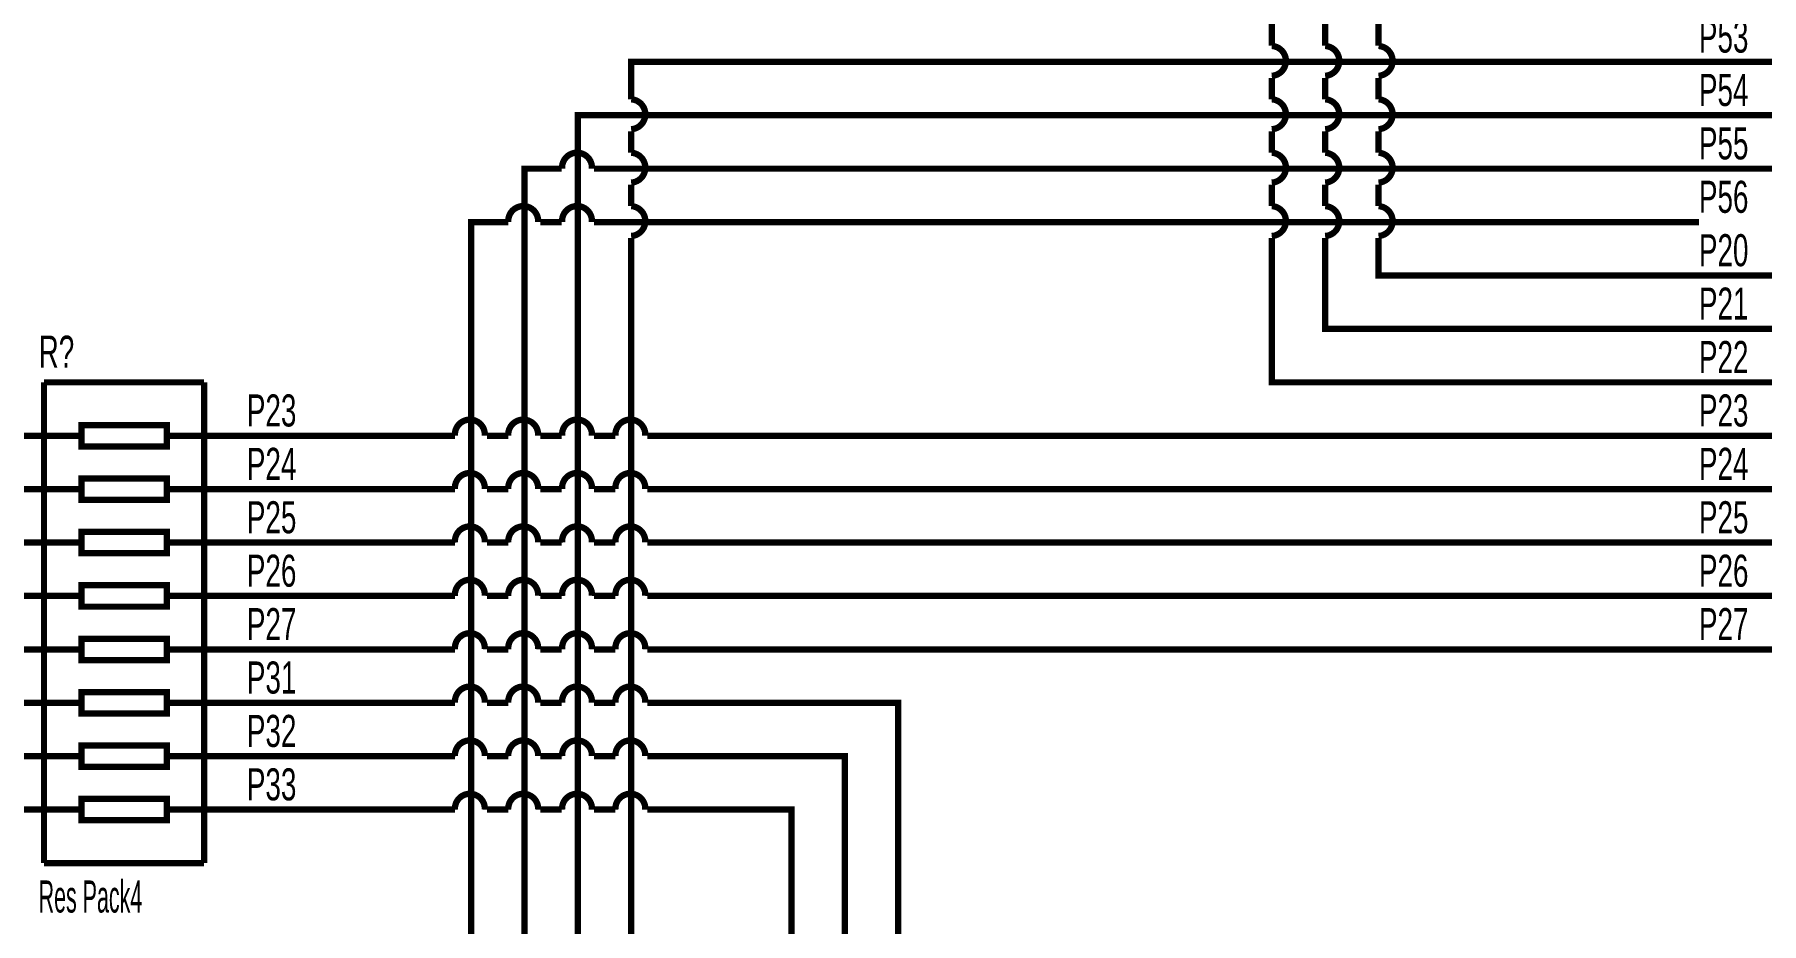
# Model space of a CAD drawing. Extents: x 0 to 22.3, y 0 to 15.7.
# Drawn here: x 6.082 to 9.317, y 6.587 to 8.251 of the extents above; entities that cross this region are included whole.
import ezdxf

# ---------------------------------------------------------------- set-up
doc = ezdxf.new("R2010")
doc.units = 0
doc.header["$MEASUREMENT"] = 0
doc.layers.get('0').update_dxf_attribs({"linetype": 'CONTINUOUS'})

msp = doc.modelspace()

# ---------------------------------------------------------------- linework, layer by layer
at = {"const_width": 0.0118}
for points in [[(8.6, 8.23), (8.6, 9.5), (6.1, 9.5)], [(8.5, 8.23), (8.5, 9.4), (6.1, 9.4)], [(8.4, 8.23), (8.4, 9.3), (6.1, 9.3)], [(8.399803, 8.173786), (8.402237, 8.174019), (8.404641, 8.174464), (8.406997, 8.175117), (8.409288, 8.175972), (8.411495, 8.177024), (8.413602, 8.178265), (8.415593, 8.179684), (8.417453, 8.181272), (8.419167, 8.183015), (8.420723, 8.184902), (8.422109, 8.186916), (8.423313, 8.189044), (8.424328, 8.191269), (8.425145, 8.193574), (8.425758, 8.195942), (8.426163, 8.198353), (8.426355, 8.200791), (8.426335, 8.203237), (8.426102, 8.205671), (8.425657, 8.208076), (8.425004, 8.210432), (8.424149, 8.212723), (8.423097, 8.214931), (8.421857, 8.217039), (8.420438, 8.21903), (8.418851, 8.22089), (8.417108, 8.222605), (8.415221, 8.224161), (8.413207, 8.225547), (8.411079, 8.226752), (8.408855, 8.227767), (8.406551, 8.228584), (8.404184, 8.229197), (8.401772, 8.229602), (8.399986, 8.229764)], [(8.499794, 8.173789), (8.502227, 8.174029), (8.50463, 8.174479), (8.506985, 8.175137), (8.509273, 8.175998), (8.511478, 8.177055), (8.513582, 8.1783), (8.51557, 8.179724), (8.517426, 8.181316), (8.519136, 8.183064), (8.520688, 8.184954), (8.522069, 8.186972), (8.523269, 8.189103), (8.524278, 8.19133), (8.52509, 8.193637), (8.525697, 8.196006), (8.526096, 8.198418), (8.526283, 8.200857), (8.526257, 8.203302), (8.526018, 8.205736), (8.525568, 8.208139), (8.52491, 8.210495), (8.524049, 8.212784), (8.522992, 8.214989), (8.521747, 8.217093), (8.520323, 8.219081), (8.518732, 8.220938), (8.516984, 8.222649), (8.515095, 8.2242), (8.513077, 8.225582), (8.510947, 8.226782), (8.50872, 8.227791), (8.506414, 8.228603), (8.504045, 8.229211), (8.501633, 8.22961), (8.499985, 8.22976)], [(8.599785, 8.173793), (8.602217, 8.174038), (8.604619, 8.174494), (8.606973, 8.175157), (8.609259, 8.176023), (8.611462, 8.177086), (8.613563, 8.178336), (8.615547, 8.179764), (8.6174, 8.18136), (8.619106, 8.183112), (8.620653, 8.185006), (8.622029, 8.187027), (8.623224, 8.18916), (8.624229, 8.19139), (8.625035, 8.193699), (8.625637, 8.196069), (8.62603, 8.198483), (8.626212, 8.200921), (8.62618, 8.203367), (8.625935, 8.2058), (8.625479, 8.208202), (8.624816, 8.210556), (8.62395, 8.212843), (8.622888, 8.215046), (8.621638, 8.217148), (8.62021, 8.219132), (8.618614, 8.220985), (8.616863, 8.222692), (8.614969, 8.224239), (8.612949, 8.225616), (8.610815, 8.226811), (8.608586, 8.227815), (8.606278, 8.228622), (8.603908, 8.229224), (8.601495, 8.229617), (8.599984, 8.229755)], [(9.4, 8.2), (7.2, 8.2), (7.2, 8.13)], [(8.4, 8.13), (8.4, 8.17)], [(8.5, 8.13), (8.5, 8.17)], [(8.6, 8.13), (8.6, 8.17)], [(7.199803, 8.073834), (7.202237, 8.074066), (7.204641, 8.074509), (7.206998, 8.07516), (7.209289, 8.076014), (7.211497, 8.077065), (7.213605, 8.078304), (7.215597, 8.079722), (7.217458, 8.081308), (7.219173, 8.083051), (7.220731, 8.084936), (7.222118, 8.08695), (7.223324, 8.089077), (7.22434, 8.091301), (7.225159, 8.093606), (7.225773, 8.095972), (7.226179, 8.098384), (7.226374, 8.100822), (7.226355, 8.103267), (7.226123, 8.105702), (7.22568, 8.108107), (7.225029, 8.110464), (7.224176, 8.112755), (7.223125, 8.114964), (7.221887, 8.117072), (7.220469, 8.119064), (7.218883, 8.120926), (7.217141, 8.122642), (7.215256, 8.124199), (7.213242, 8.125586), (7.211116, 8.126793), (7.208892, 8.127809), (7.206588, 8.128628), (7.204222, 8.129243), (7.201811, 8.129649), (7.199989, 8.129815)], [(8.3998, 8.073835), (8.402234, 8.074069), (8.404639, 8.074513), (8.406995, 8.075166), (8.409285, 8.076021), (8.411493, 8.077073), (8.4136, 8.078313), (8.415591, 8.079732), (8.417451, 8.08132), (8.419166, 8.083063), (8.420722, 8.084949), (8.422107, 8.086964), (8.423312, 8.089092), (8.424327, 8.091317), (8.425144, 8.093622), (8.425758, 8.095989), (8.426162, 8.098401), (8.426355, 8.100839), (8.426335, 8.103284), (8.426102, 8.105718), (8.425657, 8.108123), (8.425005, 8.11048), (8.42415, 8.112771), (8.423098, 8.114979), (8.421858, 8.117086), (8.420439, 8.119078), (8.418852, 8.120938), (8.417109, 8.122653), (8.415223, 8.124209), (8.413209, 8.125595), (8.411081, 8.126801), (8.408857, 8.127816), (8.406553, 8.128633), (8.404186, 8.129246), (8.401775, 8.129651), (8.399989, 8.129813)], [(8.499791, 8.073839), (8.502225, 8.074078), (8.504628, 8.074528), (8.506983, 8.075186), (8.509271, 8.076047), (8.511476, 8.077104), (8.51358, 8.078349), (8.515568, 8.079772), (8.517424, 8.081364), (8.519135, 8.083112), (8.520686, 8.085002), (8.522068, 8.08702), (8.523268, 8.08915), (8.524277, 8.091377), (8.525089, 8.093684), (8.525697, 8.096053), (8.526096, 8.098466), (8.526283, 8.100904), (8.526257, 8.103349), (8.526018, 8.105783), (8.525568, 8.108187), (8.52491, 8.110542), (8.52405, 8.112831), (8.522993, 8.115036), (8.521748, 8.117141), (8.520325, 8.119129), (8.518733, 8.120986), (8.516986, 8.122697), (8.515097, 8.124249), (8.513079, 8.12563), (8.510949, 8.12683), (8.508722, 8.12784), (8.506416, 8.128652), (8.504048, 8.12926), (8.501635, 8.129659), (8.499988, 8.129809)], [(8.599782, 8.073842), (8.602215, 8.074087), (8.604617, 8.074543), (8.60697, 8.075206), (8.609257, 8.076072), (8.611459, 8.077134), (8.613561, 8.078384), (8.615545, 8.079812), (8.617398, 8.081408), (8.619104, 8.08316), (8.620652, 8.085053), (8.622028, 8.087074), (8.623223, 8.089208), (8.624228, 8.091437), (8.625034, 8.093746), (8.625636, 8.096116), (8.62603, 8.09853), (8.626212, 8.100968), (8.62618, 8.103414), (8.625935, 8.105847), (8.62548, 8.10825), (8.624817, 8.110603), (8.623951, 8.11289), (8.622889, 8.115093), (8.621639, 8.117195), (8.620211, 8.11918), (8.618616, 8.121033), (8.616864, 8.12274), (8.614971, 8.124287), (8.612951, 8.125664), (8.610818, 8.126859), (8.608589, 8.127864), (8.60628, 8.128671), (8.603911, 8.129273), (8.601498, 8.129667), (8.599987, 8.129804)], [(7.7, 1.6), (7.1, 1.6), (7.1, 8.1), (9.4, 8.1)], [(7.2, 8.07), (7.2, 8.03)], [(8.4, 8.03), (8.4, 8.07)], [(8.5, 8.03), (8.5, 8.07)], [(8.6, 8.03), (8.6, 8.07)], [(7.126417, 8.000213), (7.126456, 8.002658), (7.126281, 8.005097), (7.125895, 8.007512), (7.125299, 8.009884), (7.1245, 8.012195), (7.123502, 8.014427), (7.122313, 8.016564), (7.120942, 8.01859), (7.119401, 8.020488), (7.117699, 8.022244), (7.115851, 8.023845), (7.113871, 8.02528), (7.111773, 8.026536), (7.109574, 8.027604), (7.10729, 8.028477), (7.104939, 8.029147), (7.102538, 8.02961), (7.100106, 8.029862), (7.097661, 8.0299), (7.095222, 8.029726), (7.092808, 8.029339), (7.090437, 8.028744), (7.088126, 8.027944), (7.085894, 8.026946), (7.083758, 8.025757), (7.081733, 8.024386), (7.079835, 8.022844), (7.078079, 8.021142), (7.076478, 8.019294), (7.075044, 8.017313), (7.073788, 8.015215), (7.07272, 8.013015), (7.071848, 8.010731), (7.071177, 8.008379), (7.070715, 8.005978), (7.070463, 8.003545), (7.070424, 8.0011), (7.070475, 8.000031)], [(7.199801, 7.973884), (7.202235, 7.974116), (7.204639, 7.974559), (7.206996, 7.975209), (7.209287, 7.976063), (7.211495, 7.977113), (7.213603, 7.978352), (7.215595, 7.97977), (7.217456, 7.981356), (7.219172, 7.983098), (7.220729, 7.984984), (7.222116, 7.986998), (7.223323, 7.989125), (7.224339, 7.991349), (7.225158, 7.993653), (7.225773, 7.99602), (7.226179, 7.998431), (7.226374, 8.000869), (7.226355, 8.003314), (7.226124, 8.005749), (7.225681, 8.008154), (7.22503, 8.010511), (7.224176, 8.012803), (7.223126, 8.015011), (7.221888, 8.01712), (7.22047, 8.019112), (7.218885, 8.020974), (7.217143, 8.02269), (7.215258, 8.024247), (7.213244, 8.025635), (7.211118, 8.026841), (7.208894, 8.027858), (7.20659, 8.028677), (7.204224, 8.029292), (7.201813, 8.029698), (7.199992, 8.029864)], [(8.399798, 7.973885), (8.402232, 7.974118), (8.404636, 7.974562), (8.406993, 7.975215), (8.409283, 7.97607), (8.411491, 7.977121), (8.413598, 7.978361), (8.415589, 7.97978), (8.417449, 7.981368), (8.419164, 7.983111), (8.42072, 7.984997), (8.422106, 7.987012), (8.423311, 7.98914), (8.424326, 7.991364), (8.425144, 7.993669), (8.425757, 7.996036), (8.426162, 7.998448), (8.426355, 8.000886), (8.426335, 8.003331), (8.426102, 8.005766), (8.425658, 8.00817), (8.425006, 8.010527), (8.424151, 8.012818), (8.423099, 8.015026), (8.421859, 8.017134), (8.420441, 8.019126), (8.418854, 8.020986), (8.417111, 8.022701), (8.415225, 8.024258), (8.413211, 8.025644), (8.411083, 8.026849), (8.408859, 8.027864), (8.406555, 8.028682), (8.404188, 8.029296), (8.401777, 8.0297), (8.399992, 8.029863)], [(8.499789, 7.973888), (8.502222, 7.974127), (8.504625, 7.974577), (8.50698, 7.975235), (8.509269, 7.976095), (8.511474, 7.977152), (8.513578, 7.978397), (8.515566, 7.979821), (8.517423, 7.981412), (8.519133, 7.983159), (8.520685, 7.985049), (8.522066, 7.987067), (8.523266, 7.989198), (8.524276, 7.991425), (8.525088, 7.993731), (8.525696, 7.9961), (8.526096, 7.998513), (8.526283, 8.000951), (8.526257, 8.003396), (8.526019, 8.00583), (8.525569, 8.008234), (8.524911, 8.010589), (8.524051, 8.012878), (8.522994, 8.015084), (8.52175, 8.017189), (8.520326, 8.019177), (8.518735, 8.021034), (8.516988, 8.022745), (8.515099, 8.024297), (8.513081, 8.025678), (8.510951, 8.026879), (8.508724, 8.027889), (8.506418, 8.028701), (8.50405, 8.029309), (8.501638, 8.029708), (8.499991, 8.029858)], [(8.59978, 7.973892), (8.602212, 7.974136), (8.604615, 7.974592), (8.606968, 7.975255), (8.609255, 7.976121), (8.611457, 7.977182), (8.613559, 7.978432), (8.615543, 7.979861), (8.617396, 7.981456), (8.619103, 7.983208), (8.62065, 7.985101), (8.622027, 7.987122), (8.623222, 7.989255), (8.624227, 7.991485), (8.625033, 7.993793), (8.625636, 7.996163), (8.62603, 7.998577), (8.626211, 8.001016), (8.62618, 8.003461), (8.625936, 8.005894), (8.62548, 8.008297), (8.624817, 8.010651), (8.623952, 8.012938), (8.62289, 8.015141), (8.621641, 8.017243), (8.620213, 8.019228), (8.618617, 8.021081), (8.616866, 8.022788), (8.614973, 8.024335), (8.612953, 8.025712), (8.61082, 8.026908), (8.608591, 8.027913), (8.606283, 8.02872), (8.603913, 8.029322), (8.6015, 8.029716), (8.59999, 8.029854)], [(7.7, 1.2), (7, 1.2), (7, 8), (7.07, 8)], [(7.13, 8), (9.4, 8)], [(7.2, 7.97), (7.2, 7.93)], [(8.4, 7.93), (8.4, 7.97)], [(8.5, 7.93), (8.5, 7.97)], [(8.6, 7.93), (8.6, 7.97)], [(7.025621, 7.900261), (7.02566, 7.902706), (7.025486, 7.905145), (7.0251, 7.90756), (7.024505, 7.909932), (7.023705, 7.912243), (7.022708, 7.914476), (7.021519, 7.916613), (7.020149, 7.918638), (7.018607, 7.920536), (7.016906, 7.922293), (7.015058, 7.923894), (7.013078, 7.925329), (7.01098, 7.926585), (7.008781, 7.927654), (7.006497, 7.928526), (7.004146, 7.929197), (7.001745, 7.92966), (6.999313, 7.929912), (6.996869, 7.929951), (6.99443, 7.929777), (6.992016, 7.92939), (6.989644, 7.928795), (6.987333, 7.927995), (6.985101, 7.926997), (6.982965, 7.925809), (6.98094, 7.924438), (6.979042, 7.922896), (6.977286, 7.921195), (6.975685, 7.919347), (6.974251, 7.917366), (6.972994, 7.915268), (6.971926, 7.913068), (6.971053, 7.910784), (6.970383, 7.908432), (6.96992, 7.906031), (6.969668, 7.903598), (6.969629, 7.901153), (6.969686, 7.899978)], [(7.126414, 7.900219), (7.126457, 7.902664), (7.126286, 7.905104), (7.125904, 7.907519), (7.125312, 7.909892), (7.124516, 7.912204), (7.123522, 7.914438), (7.122336, 7.916577), (7.120969, 7.918604), (7.11943, 7.920505), (7.117732, 7.922264), (7.115886, 7.923868), (7.113908, 7.925305), (7.111813, 7.926565), (7.109615, 7.927637), (7.107332, 7.928513), (7.104982, 7.929187), (7.102582, 7.929654), (7.10015, 7.929909), (7.097706, 7.929952), (7.095267, 7.929781), (7.092852, 7.929399), (7.090479, 7.928807), (7.088168, 7.928011), (7.085934, 7.927016), (7.083796, 7.92583), (7.081769, 7.924463), (7.079869, 7.922924), (7.07811, 7.921225), (7.076506, 7.919379), (7.075069, 7.917401), (7.07381, 7.915305), (7.072738, 7.913107), (7.071862, 7.910824), (7.071188, 7.908473), (7.070721, 7.906072), (7.070466, 7.90364), (7.070423, 7.901195), (7.070478, 7.900032)], [(7.199798, 7.873934), (7.202232, 7.874166), (7.204637, 7.874608), (7.206994, 7.875259), (7.209285, 7.876113), (7.211493, 7.877163), (7.213601, 7.878401), (7.215593, 7.879819), (7.217455, 7.881405), (7.21917, 7.883147), (7.220728, 7.885032), (7.222115, 7.887046), (7.223322, 7.889173), (7.224338, 7.891397), (7.225157, 7.893701), (7.225772, 7.896068), (7.226179, 7.89848), (7.226374, 7.900917), (7.226355, 7.903363), (7.226124, 7.905797), (7.225681, 7.908202), (7.225031, 7.91056), (7.224177, 7.912851), (7.223127, 7.91506), (7.221889, 7.917168), (7.220472, 7.919161), (7.218886, 7.921022), (7.217144, 7.922739), (7.21526, 7.924296), (7.213246, 7.925684), (7.21112, 7.926891), (7.208896, 7.927908), (7.206592, 7.928727), (7.204226, 7.929342), (7.201815, 7.929748), (7.199995, 7.929914)], [(8.399796, 7.873935), (8.40223, 7.874168), (8.404634, 7.874612), (8.406991, 7.875264), (8.409281, 7.876119), (8.411489, 7.877171), (8.413596, 7.878411), (8.415588, 7.879829), (8.417448, 7.881416), (8.419162, 7.88316), (8.420719, 7.885046), (8.422105, 7.88706), (8.42331, 7.889188), (8.424326, 7.891413), (8.425143, 7.893717), (8.425757, 7.896084), (8.426162, 7.898496), (8.426355, 7.900934), (8.426335, 7.903379), (8.426102, 7.905814), (8.425658, 7.908219), (8.425006, 7.910576), (8.424152, 7.912867), (8.4231, 7.915075), (8.421861, 7.917182), (8.420442, 7.919174), (8.418855, 7.921035), (8.417113, 7.92275), (8.415227, 7.924307), (8.413213, 7.925693), (8.411086, 7.926898), (8.408861, 7.927914), (8.406557, 7.928732), (8.40419, 7.929345), (8.401779, 7.929751), (8.399995, 7.929913)], [(8.499787, 7.873939), (8.50222, 7.874177), (8.504623, 7.874627), (8.506978, 7.875284), (8.509267, 7.876145), (8.511472, 7.877201), (8.513576, 7.878446), (8.515564, 7.87987), (8.517421, 7.881461), (8.519132, 7.883208), (8.520684, 7.885098), (8.522065, 7.887115), (8.523265, 7.889246), (8.524276, 7.891473), (8.525088, 7.89378), (8.525696, 7.896148), (8.526095, 7.898561), (8.526283, 7.900999), (8.526257, 7.903444), (8.526019, 7.905878), (8.525569, 7.908282), (8.524912, 7.910637), (8.524052, 7.912927), (8.522995, 7.915132), (8.521751, 7.917237), (8.520328, 7.919225), (8.518737, 7.921082), (8.51699, 7.922793), (8.5151, 7.924346), (8.513083, 7.925727), (8.510953, 7.926928), (8.508727, 7.927938), (8.50642, 7.928751), (8.504052, 7.929359), (8.50164, 7.929758), (8.499994, 7.929909)], [(8.599777, 7.873942), (8.60221, 7.874186), (8.604612, 7.874642), (8.606966, 7.875304), (8.609252, 7.87617), (8.611455, 7.877232), (8.613557, 7.878481), (8.615541, 7.879909), (8.617394, 7.881505), (8.619101, 7.883256), (8.620649, 7.885149), (8.622025, 7.88717), (8.623221, 7.889303), (8.624226, 7.891533), (8.625033, 7.893841), (8.625635, 7.896211), (8.626029, 7.898625), (8.626211, 7.901063), (8.62618, 7.903509), (8.625936, 7.905942), (8.625481, 7.908345), (8.624818, 7.910699), (8.623953, 7.912986), (8.622891, 7.915189), (8.621642, 7.917291), (8.620214, 7.919276), (8.618619, 7.921129), (8.616868, 7.922836), (8.614975, 7.924384), (8.612955, 7.925761), (8.610822, 7.926957), (8.608593, 7.927962), (8.606285, 7.928769), (8.603916, 7.929372), (8.601503, 7.929766), (8.599993, 7.929904)], [(6.97, 7.9), (6.9, 7.9), (6.9, 0.8), (7.6, 0.8)], [(7.07, 7.9), (7.03, 7.9)], [(9.2, 7.9), (7.13, 7.9)], [(7.2, 7.87), (7.2, 2), (7.6, 2)], [(9.4, 7.6), (8.4, 7.6), (8.4, 7.87)], [(9.4, 7.7), (8.5, 7.7), (8.5, 7.87)], [(9.4, 7.8), (8.6, 7.8), (8.6, 7.87)], [(6.1, 7.6), (6.1, 6.7)], [(6.1, 7.6), (6.4, 7.6)], [(6.4, 7.6), (6.4, 6.7)], [(6.1, 7.5), (5.9, 7.5)], [(6.1, 7.5), (6.17, 7.5)], [(6.17, 7.52), (6.17, 7.48), (6.33, 7.48), (6.33, 7.52), (6.17, 7.52)], [(6.33, 7.5), (6.4, 7.5)], [(6.4, 7.5), (6.6, 7.5)], [(6.6, 7.5), (6.87, 7.5)], [(6.925685, 7.500284), (6.925739, 7.502729), (6.92558, 7.505169), (6.925209, 7.507587), (6.924629, 7.509962), (6.923844, 7.512278), (6.92286, 7.514517), (6.921685, 7.516661), (6.920328, 7.518695), (6.918798, 7.520603), (6.917108, 7.52237), (6.91527, 7.523983), (6.913299, 7.52543), (6.911209, 7.5267), (6.909017, 7.527782), (6.906739, 7.52867), (6.904392, 7.529355), (6.901994, 7.529833), (6.899563, 7.5301), (6.897119, 7.530154), (6.894679, 7.529995), (6.892263, 7.529624), (6.889887, 7.529044), (6.887572, 7.528259), (6.885334, 7.527275), (6.883189, 7.5261), (6.881156, 7.524742), (6.879249, 7.523212), (6.877482, 7.521521), (6.875869, 7.519683), (6.874422, 7.517712), (6.873153, 7.515622), (6.872071, 7.513429), (6.871184, 7.51115), (6.870499, 7.508803), (6.870021, 7.506404), (6.869754, 7.503973), (6.869699, 7.501529), (6.869775, 7.499982)], [(6.93, 7.5), (6.97, 7.5)], [(7.025611, 7.500288), (7.025665, 7.502733), (7.025505, 7.505174), (7.025134, 7.507591), (7.024554, 7.509966), (7.023768, 7.512282), (7.022784, 7.514521), (7.021609, 7.516665), (7.020251, 7.518699), (7.018721, 7.520606), (7.01703, 7.522373), (7.015193, 7.523986), (7.013221, 7.525433), (7.011131, 7.526702), (7.008939, 7.527784), (7.00666, 7.528671), (7.004313, 7.529356), (7.001915, 7.529833), (6.999485, 7.5301), (6.99704, 7.530154), (6.994601, 7.529995), (6.992184, 7.529624), (6.989809, 7.529043), (6.987494, 7.528257), (6.985255, 7.527273), (6.983111, 7.526097), (6.981078, 7.524739), (6.979171, 7.523209), (6.977404, 7.521518), (6.975792, 7.51968), (6.974346, 7.517708), (6.973077, 7.515618), (6.971995, 7.513425), (6.971108, 7.511146), (6.970423, 7.508798), (6.969946, 7.5064), (6.969679, 7.503969), (6.969625, 7.501524), (6.969701, 7.499977)], [(7.03, 7.5), (7.07, 7.5)], [(7.126403, 7.500242), (7.126461, 7.502687), (7.126306, 7.505128), (7.125938, 7.507545), (7.125362, 7.509922), (7.12458, 7.512239), (7.1236, 7.514479), (7.122428, 7.516625), (7.121073, 7.518661), (7.119546, 7.520571), (7.117859, 7.522341), (7.116024, 7.523957), (7.114055, 7.525407), (7.111967, 7.52668), (7.109776, 7.527765), (7.107499, 7.528656), (7.105153, 7.529345), (7.102756, 7.529826), (7.100326, 7.530097), (7.097882, 7.530155), (7.095442, 7.53), (7.093025, 7.529633), (7.090649, 7.529056), (7.088332, 7.528274), (7.086092, 7.527293), (7.083946, 7.526121), (7.081911, 7.524767), (7.080001, 7.523239), (7.078232, 7.521552), (7.076616, 7.519716), (7.075167, 7.517747), (7.073894, 7.515659), (7.072809, 7.513467), (7.071918, 7.51119), (7.071229, 7.508843), (7.070748, 7.506446), (7.070477, 7.504015), (7.070419, 7.501571), (7.070492, 7.500036)], [(7.13, 7.5), (7.17, 7.5)], [(7.226329, 7.500247), (7.226386, 7.502691), (7.226231, 7.505132), (7.225863, 7.50755), (7.225286, 7.509926), (7.224504, 7.512243), (7.223523, 7.514483), (7.222351, 7.516629), (7.220996, 7.518665), (7.219469, 7.520575), (7.217781, 7.522344), (7.215946, 7.52396), (7.213977, 7.525409), (7.211889, 7.526682), (7.209698, 7.527767), (7.207421, 7.528657), (7.205075, 7.529346), (7.202677, 7.529827), (7.200247, 7.530098), (7.197803, 7.530155), (7.195363, 7.529999), (7.192946, 7.529632), (7.19057, 7.529055), (7.188253, 7.528273), (7.186014, 7.527292), (7.183868, 7.526119), (7.181833, 7.524764), (7.179923, 7.523237), (7.178154, 7.521549), (7.176539, 7.519713), (7.17509, 7.517743), (7.173818, 7.515655), (7.172732, 7.513463), (7.171842, 7.511186), (7.171154, 7.508839), (7.170673, 7.506441), (7.170402, 7.504011), (7.170345, 7.501566), (7.170418, 7.500031)], [(7.23, 7.5), (9.4, 7.5)], [(6.17, 7.42), (6.17, 7.38), (6.33, 7.38), (6.33, 7.42), (6.17, 7.42)], [(6.925682, 7.400291), (6.92574, 7.402736), (6.925585, 7.405176), (6.925218, 7.407594), (6.924641, 7.409971), (6.92386, 7.412288), (6.922879, 7.414528), (6.921707, 7.416674), (6.920353, 7.41871), (6.918826, 7.42062), (6.917139, 7.42239), (6.915304, 7.424006), (6.913335, 7.425456), (6.911247, 7.426729), (6.909056, 7.427815), (6.906779, 7.428705), (6.904433, 7.429394), (6.902036, 7.429876), (6.899606, 7.430147), (6.897162, 7.430205), (6.894722, 7.43005), (6.892305, 7.429682), (6.889929, 7.429106), (6.887612, 7.428324), (6.885372, 7.427343), (6.883226, 7.426171), (6.881191, 7.424817), (6.879281, 7.42329), (6.877511, 7.421602), (6.875896, 7.419766), (6.874446, 7.417797), (6.873174, 7.415709), (6.872088, 7.413518), (6.871198, 7.41124), (6.870509, 7.408894), (6.870027, 7.406496), (6.869756, 7.404066), (6.869698, 7.401621), (6.869779, 7.399982)], [(7.025608, 7.400295), (7.025666, 7.40274), (7.02551, 7.405181), (7.025142, 7.407598), (7.024565, 7.409975), (7.023784, 7.412292), (7.022803, 7.414532), (7.021631, 7.416678), (7.020276, 7.418714), (7.018749, 7.420624), (7.017061, 7.422393), (7.015226, 7.424009), (7.013257, 7.425458), (7.011169, 7.426731), (7.008978, 7.427816), (7.006701, 7.428707), (7.004355, 7.429395), (7.001957, 7.429877), (6.999527, 7.430147), (6.997083, 7.430205), (6.994643, 7.430049), (6.992226, 7.429681), (6.98985, 7.429104), (6.987533, 7.428322), (6.985294, 7.427342), (6.983148, 7.426169), (6.981113, 7.424814), (6.979203, 7.423287), (6.977434, 7.421599), (6.975819, 7.419763), (6.974369, 7.417794), (6.973097, 7.415705), (6.972012, 7.413514), (6.971122, 7.411236), (6.970433, 7.40889), (6.969952, 7.406492), (6.969682, 7.404061), (6.969624, 7.401617), (6.969705, 7.399976)], [(7.1264, 7.400248), (7.126462, 7.402693), (7.12631, 7.405134), (7.125947, 7.407552), (7.125374, 7.409929), (7.124596, 7.412248), (7.123619, 7.414489), (7.12245, 7.416638), (7.121099, 7.418676), (7.119575, 7.420588), (7.117891, 7.42236), (7.116058, 7.423979), (7.114091, 7.425432), (7.112005, 7.426708), (7.109816, 7.427797), (7.107541, 7.428691), (7.105196, 7.429384), (7.102799, 7.429869), (7.10037, 7.430144), (7.097926, 7.430206), (7.095485, 7.430054), (7.093068, 7.429691), (7.090691, 7.429118), (7.088373, 7.428339), (7.086131, 7.427362), (7.083984, 7.426194), (7.081946, 7.424842), (7.080034, 7.423318), (7.078262, 7.421633), (7.076644, 7.4198), (7.075191, 7.417833), (7.073915, 7.415747), (7.072826, 7.413557), (7.071932, 7.411281), (7.07124, 7.408936), (7.070755, 7.406539), (7.07048, 7.404109), (7.070418, 7.401664), (7.070495, 7.400038)], [(7.226326, 7.400253), (7.226387, 7.402697), (7.226235, 7.405138), (7.225871, 7.407556), (7.225298, 7.409934), (7.22452, 7.412252), (7.223543, 7.414494), (7.222374, 7.416641), (7.221022, 7.418679), (7.219498, 7.420591), (7.217813, 7.422364), (7.21598, 7.423982), (7.214013, 7.425435), (7.211927, 7.42671), (7.209738, 7.427799), (7.207462, 7.428693), (7.205117, 7.429385), (7.202721, 7.42987), (7.200291, 7.430144), (7.197847, 7.430206), (7.195407, 7.430054), (7.192989, 7.42969), (7.190612, 7.429116), (7.188294, 7.428338), (7.186053, 7.42736), (7.183905, 7.426191), (7.181868, 7.424839), (7.179956, 7.423315), (7.178184, 7.42163), (7.176566, 7.419796), (7.175114, 7.417829), (7.173839, 7.415743), (7.17275, 7.413553), (7.171856, 7.411277), (7.171165, 7.408931), (7.17068, 7.406534), (7.170405, 7.404104), (7.170344, 7.401659), (7.170421, 7.400032)], [(6.1, 7.4), (5.9, 7.4)], [(6.1, 7.4), (6.17, 7.4)], [(6.33, 7.4), (6.4, 7.4)], [(6.4, 7.4), (6.6, 7.4)], [(6.87, 7.4), (6.6, 7.4)], [(6.97, 7.4), (6.93, 7.4)], [(7.07, 7.4), (7.03, 7.4)], [(7.17, 7.4), (7.13, 7.4)], [(9.4, 7.4), (7.23, 7.4)], [(6.17, 7.32), (6.17, 7.28), (6.33, 7.28), (6.33, 7.32), (6.17, 7.32)], [(6.925679, 7.300298), (6.925741, 7.302743), (6.925589, 7.305183), (6.925226, 7.307602), (6.924653, 7.309979), (6.923875, 7.312297), (6.922898, 7.314539), (6.921729, 7.316687), (6.920378, 7.318725), (6.918854, 7.320638), (6.91717, 7.32241), (6.915337, 7.324029), (6.91337, 7.325482), (6.911285, 7.326758), (6.909095, 7.327847), (6.90682, 7.328741), (6.904475, 7.329433), (6.902078, 7.329919), (6.899649, 7.330193), (6.897205, 7.330255), (6.894764, 7.330104), (6.892347, 7.32974), (6.88997, 7.329167), (6.887652, 7.328389), (6.88541, 7.327412), (6.883263, 7.326243), (6.881225, 7.324891), (6.879313, 7.323367), (6.877541, 7.321682), (6.875923, 7.319849), (6.87447, 7.317882), (6.873194, 7.315796), (6.872106, 7.313607), (6.871211, 7.31133), (6.870519, 7.308985), (6.870034, 7.306588), (6.869759, 7.304158), (6.869698, 7.301713), (6.869783, 7.299982)], [(7.025605, 7.300302), (7.025666, 7.302747), (7.025515, 7.305188), (7.025151, 7.307606), (7.024577, 7.309983), (7.023799, 7.312302), (7.022822, 7.314543), (7.021653, 7.316691), (7.020301, 7.318729), (7.018777, 7.320641), (7.017092, 7.322413), (7.015259, 7.324032), (7.013292, 7.325484), (7.011206, 7.32676), (7.009017, 7.327849), (7.006741, 7.328742), (7.004396, 7.329435), (7.002, 7.32992), (6.99957, 7.330194), (6.997126, 7.330255), (6.994686, 7.330103), (6.992268, 7.329739), (6.989891, 7.329166), (6.987573, 7.328387), (6.985332, 7.32741), (6.983185, 7.326241), (6.981147, 7.324889), (6.979235, 7.323364), (6.977464, 7.321679), (6.975845, 7.319846), (6.974393, 7.317879), (6.973118, 7.315792), (6.972029, 7.313602), (6.971136, 7.311326), (6.970444, 7.308981), (6.969959, 7.306584), (6.969685, 7.304154), (6.969623, 7.301709), (6.969709, 7.299976)], [(7.126397, 7.300254), (7.126462, 7.302699), (7.126315, 7.30514), (7.125955, 7.307558), (7.125386, 7.309937), (7.124612, 7.312256), (7.123638, 7.3145), (7.122473, 7.31665), (7.121125, 7.31869), (7.119604, 7.320605), (7.117922, 7.32238), (7.116092, 7.324001), (7.114128, 7.325457), (7.112044, 7.326736), (7.109856, 7.327829), (7.107582, 7.328727), (7.105238, 7.329423), (7.102843, 7.329912), (7.100414, 7.33019), (7.09797, 7.330256), (7.095529, 7.330108), (7.093111, 7.329749), (7.090733, 7.329179), (7.088414, 7.328405), (7.086171, 7.327431), (7.084021, 7.326266), (7.081982, 7.324917), (7.080067, 7.323396), (7.078292, 7.321714), (7.076671, 7.319884), (7.075215, 7.317919), (7.073937, 7.315834), (7.072844, 7.313647), (7.071947, 7.311372), (7.071251, 7.309028), (7.070762, 7.306632), (7.070483, 7.304202), (7.070418, 7.301757), (7.070499, 7.300039)], [(7.226323, 7.300259), (7.226388, 7.302703), (7.22624, 7.305144), (7.22588, 7.307563), (7.22531, 7.309941), (7.224536, 7.312261), (7.223562, 7.314504), (7.222396, 7.316654), (7.221048, 7.318693), (7.219527, 7.320608), (7.217844, 7.322383), (7.216014, 7.324004), (7.214049, 7.32546), (7.211965, 7.326739), (7.209778, 7.327831), (7.207503, 7.328728), (7.205159, 7.329424), (7.202764, 7.329913), (7.200335, 7.330191), (7.19789, 7.330256), (7.19545, 7.330108), (7.193032, 7.329748), (7.190654, 7.329178), (7.188335, 7.328403), (7.186092, 7.327429), (7.183943, 7.326263), (7.181903, 7.324915), (7.179989, 7.323393), (7.178215, 7.321711), (7.176594, 7.31988), (7.175139, 7.317915), (7.17386, 7.31583), (7.172768, 7.313642), (7.171871, 7.311368), (7.171175, 7.309023), (7.170686, 7.306627), (7.170408, 7.304197), (7.170343, 7.301753), (7.170425, 7.300033)], [(6.1, 7.3), (5.9, 7.3)], [(6.1, 7.3), (6.17, 7.3)], [(6.33, 7.3), (6.4, 7.3)], [(6.4, 7.3), (6.6, 7.3)], [(6.87, 7.3), (6.6, 7.3)], [(6.97, 7.3), (6.93, 7.3)], [(7.07, 7.3), (7.03, 7.3)], [(7.17, 7.3), (7.13, 7.3)], [(9.4, 7.3), (7.23, 7.3)], [(6.17, 7.22), (6.17, 7.18), (6.33, 7.18), (6.33, 7.22), (6.17, 7.22)], [(6.925676, 7.200305), (6.925742, 7.202749), (6.925594, 7.20519), (6.925234, 7.207609), (6.924665, 7.209987), (6.92389, 7.212307), (6.922917, 7.21455), (6.921752, 7.2167), (6.920403, 7.21874), (6.918882, 7.220655), (6.917201, 7.22243), (6.91537, 7.224052), (6.913406, 7.225507), (6.911322, 7.226786), (6.909135, 7.227879), (6.90686, 7.228777), (6.904516, 7.229473), (6.902121, 7.229962), (6.899692, 7.23024), (6.897248, 7.230306), (6.894807, 7.230158), (6.892389, 7.229798), (6.890011, 7.229229), (6.887692, 7.228454), (6.885449, 7.22748), (6.8833, 7.226315), (6.88126, 7.224966), (6.879345, 7.223445), (6.877571, 7.221763), (6.87595, 7.219932), (6.874494, 7.217967), (6.873215, 7.215883), (6.872123, 7.213695), (6.871225, 7.211421), (6.87053, 7.209076), (6.870041, 7.20668), (6.869762, 7.204251), (6.869697, 7.201806), (6.869787, 7.199982)], [(7.025602, 7.200309), (7.025667, 7.202754), (7.025519, 7.205195), (7.025159, 7.207614), (7.024589, 7.209992), (7.023814, 7.212311), (7.02284, 7.214554), (7.021675, 7.216704), (7.020326, 7.218744), (7.018805, 7.220658), (7.017123, 7.222433), (7.015293, 7.224054), (7.013328, 7.22551), (7.011244, 7.226789), (7.009056, 7.227881), (7.006782, 7.228778), (7.004438, 7.229474), (7.002042, 7.229962), (6.999613, 7.23024), (6.997169, 7.230306), (6.994728, 7.230157), (6.99231, 7.229797), (6.989932, 7.229227), (6.987613, 7.228452), (6.985371, 7.227478), (6.983221, 7.226312), (6.981182, 7.224964), (6.979268, 7.223442), (6.977493, 7.22176), (6.975872, 7.219929), (6.974417, 7.217964), (6.973139, 7.215879), (6.972047, 7.213691), (6.97115, 7.211416), (6.970454, 7.209072), (6.969965, 7.206676), (6.969688, 7.204246), (6.969622, 7.201801), (6.969713, 7.199976)], [(7.126394, 7.20026), (7.126463, 7.202704), (7.126319, 7.205146), (7.125963, 7.207565), (7.125398, 7.209944), (7.124627, 7.212265), (7.123657, 7.21451), (7.122495, 7.216662), (7.121151, 7.218704), (7.119633, 7.220621), (7.117954, 7.222399), (7.116126, 7.224023), (7.114164, 7.225482), (7.112082, 7.226765), (7.109896, 7.227861), (7.107624, 7.228762), (7.105281, 7.229462), (7.102886, 7.229955), (7.100457, 7.230237), (7.098013, 7.230306), (7.095573, 7.230163), (7.093154, 7.229806), (7.090775, 7.229241), (7.088455, 7.22847), (7.08621, 7.2275), (7.084059, 7.226338), (7.082017, 7.224993), (7.0801, 7.223475), (7.078323, 7.221795), (7.076699, 7.219967), (7.07524, 7.218005), (7.073958, 7.215922), (7.072862, 7.213736), (7.071961, 7.211463), (7.071261, 7.20912), (7.070768, 7.206724), (7.070486, 7.204295), (7.070417, 7.201851), (7.070503, 7.20004)], [(7.22632, 7.200265), (7.226389, 7.202709), (7.226244, 7.20515), (7.225888, 7.20757), (7.225322, 7.209949), (7.224551, 7.212269), (7.223581, 7.214514), (7.222419, 7.216666), (7.221073, 7.218708), (7.219555, 7.220625), (7.217876, 7.222402), (7.216048, 7.224026), (7.214086, 7.225485), (7.212004, 7.226767), (7.209818, 7.227863), (7.207545, 7.228764), (7.205202, 7.229463), (7.202807, 7.229955), (7.200378, 7.230237), (7.197934, 7.230306), (7.195493, 7.230162), (7.193075, 7.229806), (7.190696, 7.22924), (7.188376, 7.228468), (7.186132, 7.227498), (7.18398, 7.226335), (7.181939, 7.22499), (7.180022, 7.223471), (7.178245, 7.221792), (7.176621, 7.219964), (7.175163, 7.218001), (7.173881, 7.215918), (7.172786, 7.213732), (7.171885, 7.211459), (7.171186, 7.209115), (7.170693, 7.20672), (7.170412, 7.204291), (7.170343, 7.201846), (7.170429, 7.200034)], [(6.1, 7.2), (5.9, 7.2)], [(6.1, 7.2), (6.17, 7.2)], [(6.33, 7.2), (6.4, 7.2)], [(6.4, 7.2), (6.6, 7.2)], [(6.87, 7.2), (6.6, 7.2)], [(6.97, 7.2), (6.93, 7.2)], [(7.07, 7.2), (7.03, 7.2)], [(7.17, 7.2), (7.13, 7.2)], [(9.4, 7.2), (7.23, 7.2)], [(6.17, 7.12), (6.17, 7.08), (6.33, 7.08), (6.33, 7.12), (6.17, 7.12)], [(6.925673, 7.100312), (6.925742, 7.102756), (6.925598, 7.105197), (6.925242, 7.107617), (6.924677, 7.109996), (6.923906, 7.112317), (6.922936, 7.114561), (6.921774, 7.116713), (6.920429, 7.118755), (6.918911, 7.120672), (6.917232, 7.12245), (6.915404, 7.124074), (6.913442, 7.125533), (6.91136, 7.126816), (6.909174, 7.127912), (6.906901, 7.128813), (6.904559, 7.129512), (6.902164, 7.130005), (6.899735, 7.130287), (6.897291, 7.130357), (6.89485, 7.130213), (6.892431, 7.129857), (6.890053, 7.129291), (6.887732, 7.12852), (6.885488, 7.12755), (6.883337, 7.126388), (6.881295, 7.125042), (6.879378, 7.123524), (6.877601, 7.121845), (6.875977, 7.120017), (6.874518, 7.118054), (6.873236, 7.115972), (6.872141, 7.113785), (6.87124, 7.111512), (6.87054, 7.109169), (6.870047, 7.106774), (6.869765, 7.104344), (6.869696, 7.1019), (6.869791, 7.099982)], [(7.025599, 7.100316), (7.025668, 7.102761), (7.025524, 7.105202), (7.025167, 7.107621), (7.024601, 7.11), (7.02383, 7.112321), (7.022859, 7.114566), (7.021697, 7.116717), (7.020352, 7.118759), (7.018834, 7.120676), (7.017154, 7.122453), (7.015326, 7.124077), (7.013364, 7.125536), (7.011282, 7.126818), (7.009096, 7.127913), (7.006823, 7.128814), (7.00448, 7.129514), (7.002085, 7.130006), (6.999656, 7.130288), (6.997212, 7.130357), (6.994771, 7.130212), (6.992353, 7.129856), (6.989974, 7.12929), (6.987654, 7.128518), (6.98541, 7.127548), (6.983259, 7.126385), (6.981217, 7.12504), (6.9793, 7.123521), (6.977524, 7.121841), (6.9759, 7.120013), (6.974441, 7.11805), (6.97316, 7.115968), (6.972064, 7.113781), (6.971164, 7.111508), (6.970465, 7.109164), (6.969972, 7.106769), (6.969691, 7.10434), (6.969622, 7.101895), (6.969717, 7.099976)], [(7.12639, 7.100266), (7.126464, 7.10271), (7.126324, 7.105152), (7.125972, 7.107572), (7.12541, 7.109952), (7.124643, 7.112274), (7.123677, 7.11452), (7.122518, 7.116674), (7.121177, 7.118718), (7.119662, 7.120638), (7.117986, 7.122418), (7.116161, 7.124045), (7.114201, 7.125508), (7.112121, 7.126793), (7.109937, 7.127893), (7.107666, 7.128798), (7.105324, 7.129501), (7.10293, 7.129998), (7.100502, 7.130284), (7.098058, 7.130357), (7.095617, 7.130217), (7.093197, 7.129865), (7.090818, 7.129303), (7.088496, 7.128536), (7.08625, 7.12757), (7.084097, 7.126411), (7.082053, 7.125069), (7.080134, 7.123554), (7.078354, 7.121878), (7.076727, 7.120052), (7.075265, 7.118092), (7.07398, 7.116012), (7.07288, 7.113827), (7.071976, 7.111555), (7.071272, 7.109213), (7.070776, 7.106819), (7.07049, 7.10439), (7.070416, 7.101946), (7.070507, 7.100041)], [(7.226316, 7.100271), (7.226389, 7.102715), (7.226249, 7.105157), (7.225896, 7.107576), (7.225334, 7.109956), (7.224567, 7.112278), (7.2236, 7.114524), (7.222441, 7.116678), (7.221099, 7.118722), (7.219584, 7.120641), (7.217908, 7.122421), (7.216082, 7.124049), (7.214122, 7.12551), (7.212042, 7.126796), (7.209858, 7.127895), (7.207587, 7.128799), (7.205245, 7.129502), (7.202851, 7.129999), (7.200423, 7.130284), (7.197979, 7.130357), (7.195538, 7.130217), (7.193118, 7.129864), (7.190739, 7.129302), (7.188417, 7.128535), (7.186172, 7.127568), (7.184019, 7.126409), (7.181975, 7.125066), (7.180056, 7.123551), (7.178276, 7.121874), (7.176649, 7.120048), (7.175188, 7.118088), (7.173903, 7.116007), (7.172804, 7.113823), (7.1719, 7.111551), (7.171197, 7.109209), (7.1707, 7.106814), (7.170415, 7.104385), (7.170342, 7.101941), (7.170433, 7.100035)], [(6.1, 7.1), (5.9, 7.1)], [(6.1, 7.1), (6.17, 7.1)], [(6.33, 7.1), (6.4, 7.1)], [(6.4, 7.1), (6.6, 7.1)], [(6.87, 7.1), (6.6, 7.1)], [(6.97, 7.1), (6.93, 7.1)], [(7.07, 7.1), (7.03, 7.1)], [(7.17, 7.1), (7.13, 7.1)], [(9.4, 7.1), (7.23, 7.1)], [(6.17, 7.02), (6.17, 6.98), (6.33, 6.98), (6.33, 7.02), (6.17, 7.02)], [(6.925695, 7.000233), (6.925735, 7.002716), (6.925562, 7.005193), (6.925178, 7.007645), (6.924584, 7.010054), (6.923786, 7.012402), (6.922789, 7.014669), (6.921602, 7.01684), (6.920232, 7.018898), (6.918692, 7.020826), (6.916992, 7.022611), (6.915145, 7.024238), (6.913166, 7.025696), (6.911069, 7.026973), (6.90887, 7.02806), (6.906587, 7.028947), (6.904236, 7.029629), (6.901835, 7.030101), (6.899403, 7.030358), (6.896959, 7.030399), (6.89452, 7.030223), (6.892105, 7.029833), (6.889733, 7.02923), (6.887422, 7.028419), (6.88519, 7.027407), (6.883052, 7.0262), (6.881027, 7.02481), (6.879128, 7.023245), (6.877371, 7.021518), (6.875769, 7.019643), (6.874334, 7.017632), (6.873076, 7.015502), (6.872007, 7.013269), (6.871133, 7.01095), (6.870461, 7.008562), (6.869997, 7.006124), (6.869743, 7.003654), (6.869703, 7.001171), (6.869761, 6.999953)], [(7.025621, 7.000237), (7.025661, 7.00272), (7.025488, 7.005197), (7.025102, 7.007649), (7.024508, 7.010058), (7.02371, 7.012405), (7.022713, 7.014673), (7.021525, 7.016844), (7.020156, 7.018901), (7.018615, 7.020829), (7.016915, 7.022614), (7.015068, 7.024241), (7.013088, 7.025698), (7.010991, 7.026975), (7.008792, 7.028061), (7.006508, 7.028948), (7.004157, 7.02963), (7.001757, 7.030102), (6.999325, 7.030358), (6.99688, 7.030399), (6.994441, 7.030223), (6.992027, 7.029832), (6.989655, 7.029228), (6.987344, 7.028417), (6.985112, 7.027405), (6.982975, 7.026198), (6.980949, 7.024807), (6.979051, 7.023243), (6.977294, 7.021515), (6.975692, 7.019639), (6.974257, 7.017629), (6.973, 7.015499), (6.971931, 7.013265), (6.971057, 7.010946), (6.970386, 7.008558), (6.969922, 7.00612), (6.969669, 7.00365), (6.969629, 7.001167), (6.969687, 6.999947)], [(7.126413, 7.000194), (7.126457, 7.002677), (7.126288, 7.005154), (7.125906, 7.007607), (7.125316, 7.010017), (7.12452, 7.012365), (7.123527, 7.014634), (7.122342, 7.016807), (7.120976, 7.018866), (7.119438, 7.020797), (7.11774, 7.022584), (7.115896, 7.024214), (7.113918, 7.025675), (7.111823, 7.026954), (7.109626, 7.028044), (7.107344, 7.028935), (7.104994, 7.02962), (7.102594, 7.030095), (7.100162, 7.030356), (7.097718, 7.0304), (7.095279, 7.030228), (7.092864, 7.02984), (7.090491, 7.029241), (7.088179, 7.028433), (7.085945, 7.027424), (7.083806, 7.026221), (7.081778, 7.024833), (7.079878, 7.023271), (7.078118, 7.021547), (7.076513, 7.019673), (7.075075, 7.017665), (7.073815, 7.015536), (7.072743, 7.013305), (7.071866, 7.010987), (7.071191, 7.0086), (7.070723, 7.006162), (7.070467, 7.003693), (7.070423, 7.00121), (7.070479, 7.000003)], [(7.226339, 7.000198), (7.226383, 7.002681), (7.226213, 7.005158), (7.225831, 7.007611), (7.22524, 7.010021), (7.224445, 7.012369), (7.223451, 7.014638), (7.222266, 7.01681), (7.220899, 7.01887), (7.219361, 7.0208), (7.217663, 7.022587), (7.215818, 7.024217), (7.213841, 7.025677), (7.211745, 7.026956), (7.209548, 7.028046), (7.207266, 7.028936), (7.204915, 7.029621), (7.202515, 7.030096), (7.200084, 7.030356), (7.197639, 7.0304), (7.1952, 7.030227), (7.192785, 7.02984), (7.190413, 7.029239), (7.188101, 7.028432), (7.185867, 7.027422), (7.183728, 7.026219), (7.181701, 7.024831), (7.1798, 7.023268), (7.178041, 7.021544), (7.176437, 7.01967), (7.174999, 7.017661), (7.173739, 7.015533), (7.172667, 7.013301), (7.17179, 7.010983), (7.171115, 7.008596), (7.170648, 7.006158), (7.170392, 7.003689), (7.170349, 7.001206), (7.170405, 6.999998)], [(6.1, 7), (5.9, 7)], [(6.1, 7), (6.17, 7)], [(6.33, 7), (6.4, 7)], [(6.4, 7), (6.6, 7)], [(6.87, 7), (6.6, 7)], [(6.97, 7), (6.93, 7)], [(7.07, 7), (7.03, 7)], [(7.17, 7), (7.13, 7)], [(10.47, 5.7), (7.7, 5.7), (7.7, 7), (7.23, 7)], [(6.17, 6.92), (6.17, 6.88), (6.33, 6.88), (6.33, 6.92), (6.17, 6.92)], [(6.925713, 6.900207), (6.925724, 6.902652), (6.925522, 6.905089), (6.925109, 6.9075), (6.924487, 6.909865), (6.923661, 6.912166), (6.922638, 6.914387), (6.921426, 6.916511), (6.920032, 6.918521), (6.918469, 6.920401), (6.916749, 6.922138), (6.914883, 6.923719), (6.912886, 6.925131), (6.910775, 6.926363), (6.908564, 6.927407), (6.90627, 6.928254), (6.903911, 6.928898), (6.901505, 6.929333), (6.899071, 6.929558), (6.896626, 6.929569), (6.894189, 6.929367), (6.891779, 6.928954), (6.889415, 6.928332), (6.887113, 6.927506), (6.884893, 6.926482), (6.88277, 6.925269), (6.88076, 6.923876), (6.87888, 6.922313), (6.877143, 6.920592), (6.875563, 6.918725), (6.874152, 6.916729), (6.872919, 6.914617), (6.871876, 6.912405), (6.871029, 6.910111), (6.870385, 6.907752), (6.86995, 6.905345), (6.869725, 6.90291), (6.869714, 6.900465), (6.869737, 6.899985)], [(7.025639, 6.90021), (7.02565, 6.902655), (7.025448, 6.905092), (7.025034, 6.907503), (7.024412, 6.909868), (7.023586, 6.912169), (7.022562, 6.91439), (7.021349, 6.916514), (7.019956, 6.918523), (7.018393, 6.920403), (7.016672, 6.92214), (7.014806, 6.923721), (7.012809, 6.925132), (7.010698, 6.926365), (7.008486, 6.927408), (7.006193, 6.928255), (7.003834, 6.928898), (7.001428, 6.929334), (6.998993, 6.929558), (6.996548, 6.929569), (6.994112, 6.929367), (6.991702, 6.928953), (6.989337, 6.928331), (6.987036, 6.927505), (6.984816, 6.926481), (6.982693, 6.925268), (6.980684, 6.923874), (6.978804, 6.922311), (6.977067, 6.920589), (6.975487, 6.918723), (6.974075, 6.916726), (6.972844, 6.914614), (6.9718, 6.912402), (6.970954, 6.910108), (6.97031, 6.907749), (6.969875, 6.905342), (6.969651, 6.902907), (6.96964, 6.900462), (6.969663, 6.899981)], [(7.126432, 6.900176), (7.126446, 6.902621), (7.126247, 6.905059), (7.125836, 6.907469), (7.125217, 6.909835), (7.124394, 6.912138), (7.123373, 6.91436), (7.122163, 6.916485), (7.120772, 6.918496), (7.119211, 6.920378), (7.117492, 6.922117), (7.115628, 6.9237), (7.113633, 6.925114), (7.111523, 6.926349), (7.109313, 6.927395), (7.10702, 6.928244), (7.104662, 6.928891), (7.102257, 6.929329), (7.099822, 6.929556), (7.097377, 6.92957), (7.09494, 6.929371), (7.09253, 6.92896), (7.090165, 6.928341), (7.087863, 6.927517), (7.085641, 6.926497), (7.083517, 6.925286), (7.081506, 6.923895), (7.079624, 6.922333), (7.077885, 6.920614), (7.076303, 6.91875), (7.074889, 6.916755), (7.073655, 6.914644), (7.072609, 6.912433), (7.071759, 6.91014), (7.071113, 6.907782), (7.070675, 6.905376), (7.070448, 6.902941), (7.070434, 6.900495), (7.070456, 6.900025)], [(7.226358, 6.900179), (7.226372, 6.902625), (7.226172, 6.905062), (7.225761, 6.907473), (7.225142, 6.909838), (7.224318, 6.912141), (7.223297, 6.914363), (7.222087, 6.916488), (7.220695, 6.918499), (7.219134, 6.920381), (7.217415, 6.92212), (7.215551, 6.923702), (7.213556, 6.925116), (7.211446, 6.92635), (7.209235, 6.927396), (7.206943, 6.928245), (7.204584, 6.928892), (7.202179, 6.92933), (7.199745, 6.929556), (7.1973, 6.92957), (7.194863, 6.929371), (7.192453, 6.928959), (7.190087, 6.92834), (7.187785, 6.927516), (7.185564, 6.926495), (7.183439, 6.925284), (7.181429, 6.923893), (7.179547, 6.922331), (7.177809, 6.920612), (7.176226, 6.918747), (7.174813, 6.916752), (7.173579, 6.914641), (7.172533, 6.91243), (7.171684, 6.910137), (7.171038, 6.907779), (7.1706, 6.905373), (7.170373, 6.902938), (7.170359, 6.900492), (7.170381, 6.900021)], [(6.1, 6.9), (5.9, 6.9)], [(6.1, 6.9), (6.17, 6.9)], [(6.33, 6.9), (6.4, 6.9)], [(6.4, 6.9), (6.6, 6.9)], [(6.87, 6.9), (6.6, 6.9)], [(6.97, 6.9), (6.93, 6.9)], [(7.07, 6.9), (7.03, 6.9)], [(7.17, 6.9), (7.13, 6.9)], [(10.47, 5.6), (7.6, 5.6), (7.6, 6.9), (7.23, 6.9)], [(6.17, 6.82), (6.17, 6.78), (6.33, 6.78), (6.33, 6.82), (6.17, 6.82)], [(6.925711, 6.800213), (6.925726, 6.802659), (6.925528, 6.805096), (6.925118, 6.807507), (6.9245, 6.809873), (6.923678, 6.812176), (6.922658, 6.814399), (6.921448, 6.816524), (6.920058, 6.818536), (6.918498, 6.820419), (6.91678, 6.822159), (6.914917, 6.823742), (6.912923, 6.825157), (6.910813, 6.826393), (6.908603, 6.82744), (6.906311, 6.82829), (6.903953, 6.828938), (6.901548, 6.829377), (6.899114, 6.829605), (6.896669, 6.82962), (6.894232, 6.829422), (6.891821, 6.829012), (6.889456, 6.828394), (6.887153, 6.827572), (6.884931, 6.826552), (6.882806, 6.825342), (6.880795, 6.823952), (6.878912, 6.822391), (6.877173, 6.820673), (6.87559, 6.818809), (6.874175, 6.816814), (6.872939, 6.814704), (6.871893, 6.812494), (6.871042, 6.810201), (6.870395, 6.807843), (6.869956, 6.805437), (6.869728, 6.803003), (6.869712, 6.800557), (6.86974, 6.799985)], [(7.025637, 6.800217), (7.025651, 6.802662), (7.025453, 6.805099), (7.025043, 6.80751), (7.024424, 6.809876), (7.023602, 6.812179), (7.022582, 6.814402), (7.021372, 6.816527), (7.019982, 6.818539), (7.018422, 6.820421), (7.016703, 6.822161), (7.01484, 6.823744), (7.012845, 6.825159), (7.010735, 6.826394), (7.008526, 6.827441), (7.006233, 6.828291), (7.003876, 6.828938), (7.00147, 6.829378), (6.999036, 6.829605), (6.996591, 6.82962), (6.994154, 6.829422), (6.991744, 6.829012), (6.989378, 6.828393), (6.987076, 6.82757), (6.984854, 6.82655), (6.982729, 6.82534), (6.980718, 6.82395), (6.978835, 6.822389), (6.977096, 6.82067), (6.975513, 6.818806), (6.974099, 6.816812), (6.972863, 6.814701), (6.971817, 6.812491), (6.970967, 6.810198), (6.97032, 6.80784), (6.969881, 6.805434), (6.969653, 6.802999), (6.969638, 6.800554), (6.969666, 6.79998)], [(7.12643, 6.800182), (7.126448, 6.802627), (7.126253, 6.805065), (7.125845, 6.807476), (7.12523, 6.809843), (7.12441, 6.812147), (7.123393, 6.814371), (7.122186, 6.816497), (7.120798, 6.818511), (7.11924, 6.820395), (7.117524, 6.822137), (7.115663, 6.823723), (7.11367, 6.82514), (7.111562, 6.826378), (7.109353, 6.827427), (7.107062, 6.828281), (7.104705, 6.828931), (7.1023, 6.829373), (7.099866, 6.829604), (7.097421, 6.829621), (7.094984, 6.829426), (7.092573, 6.829019), (7.090207, 6.828403), (7.087903, 6.827584), (7.08568, 6.826566), (7.083554, 6.825359), (7.081541, 6.823971), (7.079656, 6.822413), (7.077915, 6.820696), (7.07633, 6.818834), (7.074913, 6.816841), (7.073675, 6.814732), (7.072626, 6.812523), (7.071773, 6.810232), (7.071123, 6.807874), (7.070681, 6.805469), (7.07045, 6.803034), (7.070432, 6.800589), (7.070458, 6.800026)], [(7.226356, 6.800185), (7.226373, 6.80263), (7.226178, 6.805068), (7.22577, 6.807479), (7.225154, 6.809846), (7.224335, 6.81215), (7.223317, 6.814374), (7.22211, 6.8165), (7.220722, 6.818513), (7.219164, 6.820398), (7.217447, 6.822139), (7.215586, 6.823725), (7.213593, 6.825142), (7.211484, 6.826379), (7.209276, 6.827429), (7.206984, 6.828282), (7.204627, 6.828931), (7.202222, 6.829373), (7.199788, 6.829604), (7.197343, 6.829621), (7.194906, 6.829426), (7.192495, 6.829018), (7.190129, 6.828402), (7.187826, 6.827582), (7.185603, 6.826565), (7.183477, 6.825357), (7.181464, 6.823969), (7.17958, 6.82241), (7.177838, 6.820694), (7.176253, 6.818831), (7.174837, 6.816838), (7.173599, 6.814729), (7.17255, 6.81252), (7.171697, 6.810228), (7.171048, 6.807871), (7.170606, 6.805466), (7.170375, 6.803031), (7.170358, 6.800586), (7.170384, 6.800021)], [(6.1, 6.8), (5.9, 6.8)], [(6.1, 6.8), (6.17, 6.8)], [(6.33, 6.8), (6.4, 6.8)], [(6.4, 6.8), (6.6, 6.8)], [(6.87, 6.8), (6.6, 6.8)], [(6.97, 6.8), (6.93, 6.8)], [(7.07, 6.8), (7.03, 6.8)], [(7.17, 6.8), (7.13, 6.8)], [(10.47, 5.5), (7.5, 5.5), (7.5, 6.8), (7.23, 6.8)], [(6.1, 6.7), (6.4, 6.7)]]:
    msp.add_lwpolyline(points, dxfattribs=at)

# ---------------------------------------------------------------- texts
for s, width, p in [('P53', 0.65, (9.2, 8.217343)), ('P54', 0.65, (9.2, 8.117343)), ('P55', 0.65, (9.2, 8.017343)), ('P56', 0.65, (9.2, 7.917343)), ('P20', 0.65, (9.2, 7.817343)), ('P21', 0.65, (9.2, 7.717343)), ('R?', 0.65, (6.09, 7.627343)), ('P22', 0.65, (9.2, 7.617343)), ('P23', 0.65, (6.48, 7.517343)), ('P23', 0.65, (9.2, 7.517343)), ('P24', 0.65, (6.48, 7.417343)), ('P24', 0.65, (9.2, 7.417343)), ('P25', 0.65, (6.48, 7.317343)), ('P25', 0.65, (9.2, 7.317343)), ('P26', 0.65, (6.48, 7.217343)), ('P26', 0.65, (9.2, 7.217343)), ('P27', 0.65, (6.48, 7.117343)), ('P27', 0.65, (9.2, 7.117343)), ('P31', 0.65, (6.48, 7.017343)), ('P32', 0.65, (6.48, 6.917343)), ('P33', 0.65, (6.48, 6.817343)), ('Res Pack4', 0.5, (6.09, 6.607343))]:
    msp.add_text(s, height=0.06, dxfattribs=dict(width=width)).set_placement(p)

doc.saveas('drawing.dxf')
